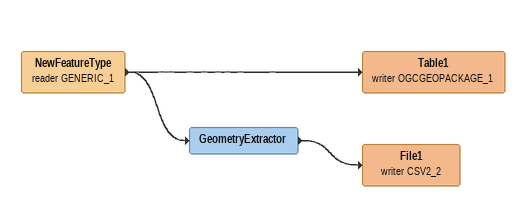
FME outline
NewFeatureType (reader GENERIC_1)
    -> Table1 (writer OGCGEOPACKAGE_1)
    -> GeometryExtractor
Table1 (writer OGCGEOPACKAGE_1)
GeometryExtractor
    -> File1 (writer CSV2_2)
File1 (writer CSV2_2)
